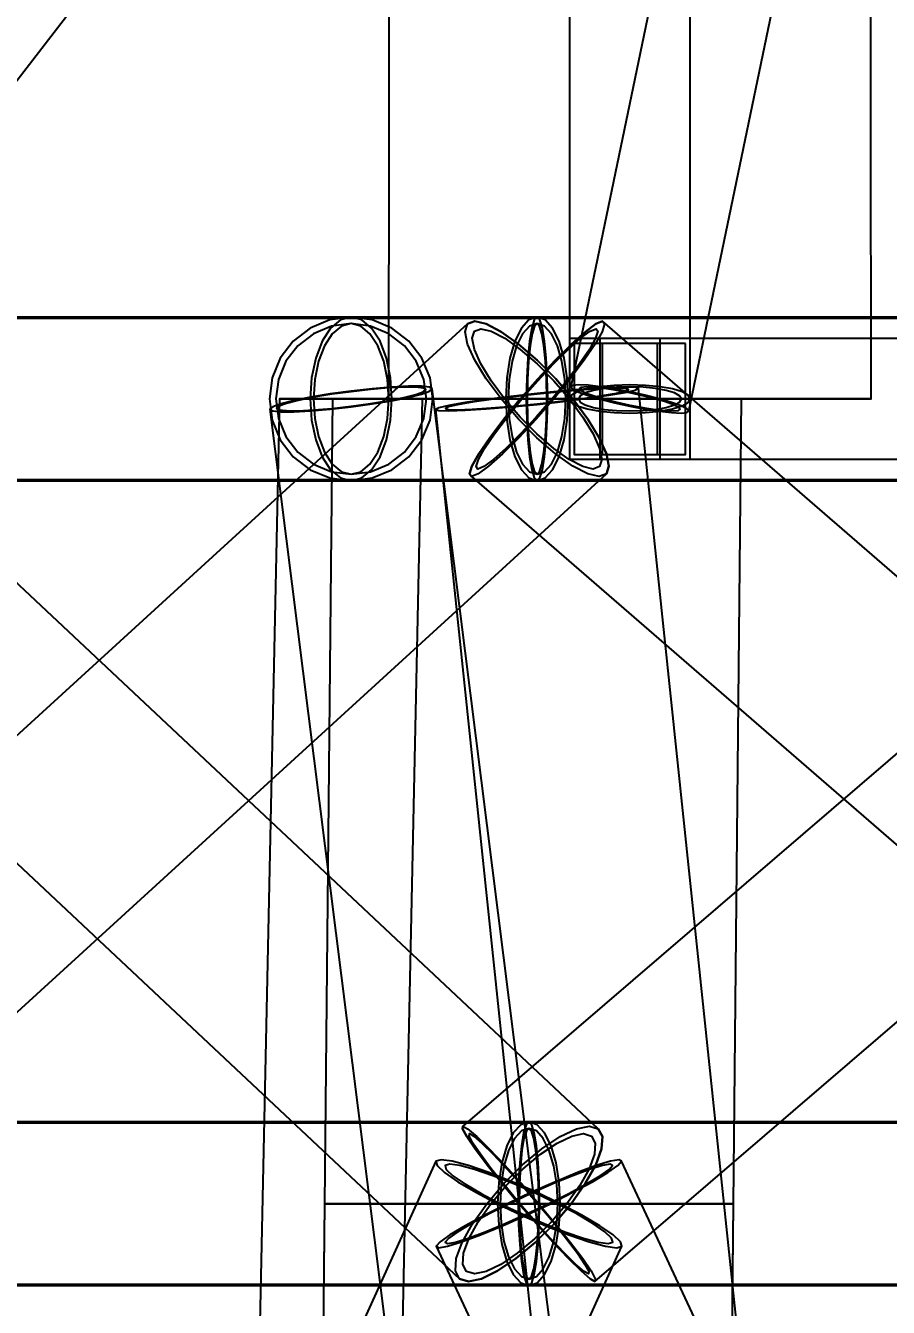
# Model space of a CAD drawing. Header units: millimetres. Extents: x -123812 to 252100, y -3000 to 639000.
# Drawn here: x -3580 to -1436, y 494742 to 497928 of the extents above; entities that cross this region are included whole.
import ezdxf

# ---------------------------------------------------------------- set-up
doc = ezdxf.new("R2010")
doc.units = ezdxf.units.MM
for name, color, linetype, lineweight in [('D-STR-ANTN', 7, 'Continuous', 25), ('D-STR-DIM', 7, 'Continuous', 13), ('D-STR-STRC', 7, 'Continuous', 25)]:
    doc.layers.add(name, color=color, linetype=linetype, lineweight=lineweight)
doc.styles.add('OpenSansCondensed-Light', font='OpenSansCondensed-Light.ttf')
doc.styles.add('TOWER_UNICODE', font='Arial Unicode.ttf')
doc.dimstyles.new('EZDXF', dxfattribs={"dimtxt": 0.25, "dimasz": 0.175, "dimexe": 0.375, "dimexo": 0.125, "dimgap": 0.1, "dimtad": 1, "dimlfac": 100, "dimzin": 12, "dimdsep": 46, "dimtxsty": 'OpenSansCondensed-Light', "dimblk": 'ARCHTICK', "dimcen": 2.5, "dimazin": 3, "dimtfac": 0.5, "dimtmove": 2, "dimatfit": 3})

# ---------------------------------------------------------------- blocks, each defined once
blk = doc.blocks.new('_ARCHTICK')
at = {"color": 0, "linetype": 'BYBLOCK', "const_width": 0.15}
blk.add_lwpolyline([(-0.5, -0.5), (0.5, 0.5)], dxfattribs=at)

msp = doc.modelspace()

# ---------------------------------------------------------------- linework, layer by layer
at = {"layer": 'D-STR-ANTN'}
for points in [[(-146.9, 507030.1), (-2225.4, 497030.1), (-2220.4, 497024.4), (-2205.7, 497017.1), (-2182.3, 497008.6), (-2151.9, 496999.6), (-2116.5, 496990.5), (-2078.5, 496982.1), (-2040.4, 496974.9), (-2005, 496969.5), (-1974.6, 496966.1), (-1951.2, 496965), (-1936.6, 496966.3), (-1931.6, 496969.9), (146.9, 506969.9)], [(-2228.5, 507000), (-2228.5, 497000), (-2223.3, 496990.9), (-2208.4, 496982.5), (-2184.5, 496975.2), (-2153.5, 496969.7), (-2117.3, 496966.2), (-2078.5, 496965), (-2039.6, 496966.2), (-2003.5, 496969.7), (-1972.4, 496975.2), (-1948.6, 496982.5), (-1933.6, 496990.9), (-1928.5, 497000), (-1928.5, 507000)], [(-7497, 492740.8), (-1713.9, 500240.8), (-1713.6, 500288.4), (-1738.1, 500350.4), (-1785.8, 500422.6), (-1853.5, 500500), (-1936.5, 500577.4), (-2029.1, 500649.6), (-2125.2, 500711.6), (-2218, 500759.2), (-2301.4, 500789), (-2369.5, 500799.2), (-2417.8, 500789), (-2443, 500759.2), (-8226.2, 493259.2)], [(-7497, 492740.8), (-1713.9, 500240.8), (-1713.6, 500288.4), (-1738.1, 500350.4), (-1785.8, 500422.6), (-1853.5, 500500), (-1936.5, 500577.4), (-2029.1, 500649.6), (-2125.2, 500711.6), (-2218, 500759.2), (-2301.4, 500789), (-2369.5, 500799.2), (-2417.8, 500789), (-2443, 500759.2), (-8226.2, 493259.2)]]:
    msp.add_lwpolyline(points, dxfattribs=at)
for points in [[(-2678.5, 497000), (-1478.5, 497000), (-1490.7, 507000), (-2666.3, 507000)], [(-2678.5, 497000), (-1478.5, 497000), (-1490.7, 507000), (-2666.3, 507000)], [(-2228.5, 496850), (-1928.5, 496850), (-1928.5, 497150), (-2228.5, 497150)], [(-2153.5, 496850), (75, 496850), (75, 497150), (-2153.5, 497150)], [(-2003.5, 497150), (-2153.5, 497150), (-2153.5, 496850), (-2003.5, 496850)], [(-2153.5, 496850), (75, 496850), (75, 497150), (-2153.5, 497150)], [(-2003.5, 497150), (-2153.5, 497150), (-2153.5, 496850), (-2003.5, 496850)], [(-1940.5, 497138), (-2216.5, 497138), (-2216.5, 496862), (-1940.5, 496862)], [(-2009.5, 497138), (-2147.5, 497138), (-2147.5, 496862), (-2009.5, 496862)], [(-2009.5, 497138), (-2147.5, 497138), (-2147.5, 496862), (-2009.5, 496862)], [(-2078.5, 497035), (-2117.3, 497033.8), (-2153.5, 497030.3), (-2184.5, 497024.8), (-2208.4, 497017.5), (-2223.3, 497009.1), (-2228.5, 497000), (-2223.3, 496990.9), (-2208.4, 496982.5), (-2184.5, 496975.2), (-2153.5, 496969.7), (-2117.3, 496966.2), (-2078.5, 496965), (-2039.6, 496966.2), (-2003.5, 496969.7), (-1972.4, 496975.2), (-1948.6, 496982.5), (-1933.6, 496990.9), (-1928.5, 497000), (-1933.6, 497009.1), (-1948.6, 497017.5), (-1972.4, 497024.8), (-2003.5, 497030.3), (-2039.6, 497033.8)], [(-2078.5, 497017.9), (-2116.5, 497025.1), (-2151.9, 497030.5), (-2182.3, 497033.9), (-2205.7, 497035), (-2220.4, 497033.7), (-2225.4, 497030.1), (-2220.4, 497024.4), (-2205.7, 497017.1), (-2182.3, 497008.6), (-2151.9, 496999.6), (-2116.5, 496990.5), (-2078.5, 496982.1), (-2040.4, 496974.9), (-2005, 496969.5), (-1974.6, 496966.1), (-1951.2, 496965), (-1936.6, 496966.3), (-1931.6, 496969.9), (-1936.6, 496975.6), (-1951.2, 496982.9), (-1974.6, 496991.4), (-2005, 497000.4), (-2040.4, 497009.5)], [(-2078.5, 497029.9), (-2111.6, 497028.9), (-2142.5, 497025.9), (-2169, 497021.1), (-2189.3, 497014.9), (-2202.1, 497007.7), (-2206.5, 497000), (-2202.1, 496992.3), (-2189.3, 496985.1), (-2169, 496978.9), (-2142.5, 496974.1), (-2111.6, 496971.1), (-2078.5, 496970.1), (-2045.3, 496971.1), (-2014.5, 496974.1), (-1988, 496978.9), (-1967.6, 496985.1), (-1954.8, 496992.3), (-1950.5, 497000), (-1954.8, 497007.7), (-1967.6, 497014.9), (-1988, 497021.1), (-2014.5, 497025.9), (-2045.3, 497028.9)], [(-2078.5, 497015.3), (-2110.9, 497021.4), (-2141.1, 497026.1), (-2167.1, 497028.9), (-2187, 497029.9), (-2199.5, 497028.8), (-2203.8, 497025.7), (-2199.5, 497020.9), (-2187, 497014.6), (-2167.1, 497007.4), (-2141.1, 496999.6), (-2110.9, 496991.9), (-2078.5, 496984.7), (-2046, 496978.6), (-2015.8, 496973.9), (-1989.8, 496971.1), (-1969.9, 496970.1), (-1957.4, 496971.2), (-1953.1, 496974.3), (-1957.4, 496979.1), (-1969.9, 496985.4), (-1989.8, 496992.6), (-2015.8, 497000.4), (-2046, 497008.1)], [(-1478.5, 497000), (-1498.9, 497000), (-1558.8, 497000), (-1654.2, 497000), (-1778.5, 497000), (-1923.2, 497000), (-2078.5, 497000), (-2233.8, 497000), (-2378.5, 497000), (-2502.7, 497000), (-2598.1, 497000), (-2658, 497000), (-2678.5, 497000), (-2658, 497000), (-2598.1, 497000), (-2502.7, 497000), (-2378.5, 497000), (-2233.8, 497000), (-2078.5, 497000), (-1923.2, 497000), (-1778.5, 497000), (-1654.2, 497000), (-1558.8, 497000), (-1498.9, 497000)], [(-1478.5, 497000), (-1498.9, 497000), (-1558.8, 497000), (-1654.2, 497000), (-1778.5, 497000), (-1923.2, 497000), (-2078.5, 497000), (-2233.8, 497000), (-2378.5, 497000), (-2502.7, 497000), (-2598.1, 497000), (-2658, 497000), (-2678.5, 497000), (-2658, 497000), (-2598.1, 497000), (-2502.7, 497000), (-2378.5, 497000), (-2233.8, 497000), (-2078.5, 497000), (-1923.2, 497000), (-1778.5, 497000), (-1654.2, 497000), (-1558.8, 497000), (-1498.9, 497000)], [(-1558.5, 497000), (-1576.2, 497000), (-1628.1, 497000), (-1710.8, 497000), (-1818.5, 497000), (-1943.9, 497000), (-2078.5, 497000), (-2213, 497000), (-2338.5, 497000), (-2446.2, 497000), (-2528.8, 497000), (-2580.7, 497000), (-2598.5, 497000), (-2580.7, 497000), (-2528.8, 497000), (-2446.2, 497000), (-2338.5, 497000), (-2213, 497000), (-2078.5, 497000), (-1943.9, 497000), (-1818.5, 497000), (-1710.8, 497000), (-1628.1, 497000), (-1576.2, 497000)], [(-1558.5, 497000), (-1576.2, 497000), (-1628.1, 497000), (-1710.8, 497000), (-1818.5, 497000), (-1943.9, 497000), (-2078.5, 497000), (-2213, 497000), (-2338.5, 497000), (-2446.2, 497000), (-2528.8, 497000), (-2580.7, 497000), (-2598.5, 497000), (-2580.7, 497000), (-2528.8, 497000), (-2446.2, 497000), (-2338.5, 497000), (-2213, 497000), (-2078.5, 497000), (-1943.9, 497000), (-1818.5, 497000), (-1710.8, 497000), (-1628.1, 497000), (-1576.2, 497000)]]:
    msp.add_lwpolyline(points, close=True, dxfattribs=at)
at = {"layer": 'D-STR-STRC'}
for points in [[(-4327.7, 494813.5), (-2136.9, 496813.5), (-2130.8, 496832.8), (-2136.8, 496863.5), (-2154.6, 496903.4), (-2182.9, 496950), (-2219.8, 497000), (-2262.8, 497050), (-2309, 497096.6), (-2355.2, 497136.5), (-2398.3, 497167.2), (-2435.3, 497186.5), (-2463.7, 497193.1), (-2481.6, 497186.5), (-4672.3, 495186.5)], [(-4633.4, 496813.5), (-2501.7, 494813.5), (-2479.7, 494806.9), (-2447.4, 494813.5), (-2407.1, 494832.8), (-2361.5, 494863.5), (-2313.7, 494903.4), (-2267, 494950), (-2224.5, 495000), (-2189.2, 495050), (-2163.4, 495096.6), (-2148.9, 495136.5), (-2146.8, 495167.2), (-2157.1, 495186.5), (-4288.8, 497186.5)], [(-4461.1, 496796.8), (-2309.2, 496796.8), (-2289.1, 496803.7), (-2270.4, 496824), (-2254.3, 496856.3), (-2241.9, 496898.4), (-2234.1, 496947.4), (-2231.5, 497000), (-2234.1, 497052.6), (-2241.9, 497101.6), (-2254.3, 497143.7), (-2270.4, 497176), (-2289.1, 497196.3), (-2309.2, 497203.2), (-4461.1, 497203.2)], [(-4461.1, 496796.8), (-2309.2, 496796.8), (-2289.1, 496803.7), (-2270.4, 496824), (-2254.3, 496856.3), (-2241.9, 496898.4), (-2234.1, 496947.4), (-2231.5, 497000), (-2234.1, 497052.6), (-2241.9, 497101.6), (-2254.3, 497143.7), (-2270.4, 497176), (-2289.1, 497196.3), (-2309.2, 497203.2), (-4461.1, 497203.2)], [(0, 497203.2), (-2771.3, 497203.2), (-2797.6, 497196.3), (-2822.1, 497176), (-2843.1, 497143.7), (-2859.3, 497101.6), (-2869.4, 497052.6), (-2872.9, 497000), (-2869.4, 496947.4), (-2859.3, 496898.4), (-2843.1, 496856.3), (-2822.1, 496824), (-2797.6, 496803.7), (-2771.3, 496796.8), (0, 496796.8)], [(0, 497203.2), (-2771.3, 497203.2), (-2797.6, 497196.3), (-2822.1, 497176), (-2843.1, 497143.7), (-2859.3, 497101.6), (-2869.4, 497052.6), (-2872.9, 497000), (-2869.4, 496947.4), (-2859.3, 496898.4), (-2843.1, 496856.3), (-2822.1, 496824), (-2797.6, 496803.7), (-2771.3, 496796.8), (0, 496796.8)], [(-164.2, 497193.1), (-2493.6, 495193.1), (-2494.4, 495186.5), (-2484, 495167.2), (-2463.1, 495136.5), (-2433, 495096.6), (-2395.9, 495050), (-2354.2, 495000), (-2310.9, 494950), (-2268.8, 494903.4), (-2230.8, 494863.5), (-2199.6, 494832.8), (-2177.2, 494813.5), (-2165.2, 494806.9), (164.2, 496806.9)], [(162.8, 495193.1), (-2146.4, 497193.1), (-2162.7, 497186.5), (-2189, 497167.2), (-2223.4, 497136.5), (-2263.7, 497096.6), (-2307.1, 497050), (-2350.7, 497000), (-2391.4, 496950), (-2426.5, 496903.4), (-2453.7, 496863.5), (-2470.9, 496832.8), (-2477.2, 496813.5), (-2472, 496806.9), (-162.8, 494806.9)], [(0, 497203.2), (-2309.2, 497203.2), (-2316.1, 497196.3), (-2322.5, 497176), (-2328, 497143.7), (-2332.2, 497101.6), (-2334.9, 497052.6), (-2335.8, 497000), (-2334.9, 496947.4), (-2332.2, 496898.4), (-2328, 496856.3), (-2322.5, 496824), (-2316.1, 496803.7), (-2309.2, 496796.8), (0, 496796.8)], [(0, 497203.2), (-2309.2, 497203.2), (-2316.1, 497196.3), (-2322.5, 497176), (-2328, 497143.7), (-2332.2, 497101.6), (-2334.9, 497052.6), (-2335.8, 497000), (-2334.9, 496947.4), (-2332.2, 496898.4), (-2328, 496856.3), (-2322.5, 496824), (-2316.1, 496803.7), (-2309.2, 496796.8), (0, 496796.8)], [(201.6, 475025.2), (-2569.7, 497025.2), (-2576.5, 497029.4), (-2596.7, 497031.6), (-2628.7, 497031.7), (-2670.5, 497029.6), (-2719.1, 497025.5), (-2771.3, 497019.7), (-2823.5, 497012.5), (-2872.1, 497004.5), (-2913.8, 496996.1), (-2945.9, 496988.1), (-2966, 496980.8), (-2972.9, 496974.8), (-201.6, 474974.8)], [(252.6, 475026.4), (-2056.6, 497026.4), (-2065.2, 497029), (-2090.5, 497029.6), (-2130.6, 497028.2), (-2182.9, 497024.8), (-2243.9, 497019.8), (-2309.2, 497013.4), (-2374.6, 497006.1), (-2435.5, 496998.4), (-2487.9, 496990.8), (-2528, 496983.8), (-2553.2, 496977.9), (-2561.9, 496973.6), (-252.6, 474973.6)], [(-4500, 494796.8), (-2329.4, 494796.8), (-2309.2, 494803.7), (-2290.5, 494824), (-2274.4, 494856.3), (-2262, 494898.4), (-2254.3, 494947.4), (-2251.6, 495000), (-2254.3, 495052.6), (-2262, 495101.6), (-2274.4, 495143.7), (-2290.5, 495176), (-2309.2, 495196.3), (-2329.4, 495203.2), (-4500, 495203.2)], [(-4500, 494796.8), (-2329.4, 494796.8), (-2309.2, 494803.7), (-2290.5, 494824), (-2274.4, 494856.3), (-2262, 494898.4), (-2254.3, 494947.4), (-2251.6, 495000), (-2254.3, 495052.6), (-2262, 495101.6), (-2274.4, 495143.7), (-2290.5, 495176), (-2309.2, 495196.3), (-2329.4, 495203.2), (-4500, 495203.2)], [(0, 495203.2), (-2329.4, 495203.2), (-2336.2, 495196.3), (-2342.6, 495176), (-2348.1, 495143.7), (-2352.3, 495101.6), (-2355, 495052.6), (-2355.9, 495000), (-2355, 494947.4), (-2352.3, 494898.4), (-2348.1, 494856.3), (-2342.6, 494824), (-2336.2, 494803.7), (-2329.4, 494796.8), (0, 494796.8)], [(0, 495203.2), (-2329.4, 495203.2), (-2336.2, 495196.3), (-2342.6, 495176), (-2348.1, 495143.7), (-2352.3, 495101.6), (-2355, 495052.6), (-2355.9, 495000), (-2355, 494947.4), (-2352.3, 494898.4), (-2348.1, 494856.3), (-2342.6, 494824), (-2336.2, 494803.7), (-2329.4, 494796.8), (0, 494796.8)], [(-4366.3, 489894.5), (-2098.4, 494894.5), (-2101.4, 494905.4), (-2120, 494922.7), (-2152.8, 494945.4), (-2197.6, 494971.7), (-2251.5, 495000), (-2310.6, 495028.3), (-2371, 495054.6), (-2428.6, 495077.3), (-2479.4, 495094.6), (-2520, 495105.5), (-2547.6, 495109.3), (-2560.3, 495105.5), (-4828.2, 490105.5)], [(230.4, 490105.5), (-2099, 495105.5), (-2105.2, 495109.3), (-2126.7, 495105.5), (-2161.9, 495094.6), (-2208.6, 495077.3), (-2263.6, 495054.6), (-2323, 495028.3), (-2382.8, 495000), (-2439, 494971.7), (-2487.7, 494945.4), (-2525.7, 494922.7), (-2550.2, 494905.4), (-2559.7, 494894.5), (-230.4, 489894.5)]]:
    msp.add_lwpolyline(points, dxfattribs=at)
for points in [[(-3961.3, 496800), (100.2, 496800), (100.2, 497200), (-3961.3, 497200)], [(-3912.9, 496800), (51.8, 496800), (51.8, 497200), (-3912.9, 497200)], [(-3912.9, 496800), (51.8, 496800), (51.8, 497200), (-3912.9, 497200)], [(-2974.5, 497000), (-2967.6, 496947.4), (-2947.3, 496898.4), (-2915, 496856.3), (-2872.9, 496824), (-2823.9, 496803.7), (-2771.3, 496796.8), (-2718.7, 496803.7), (-2669.7, 496824), (-2627.6, 496856.3), (-2595.3, 496898.4), (-2575, 496947.4), (-2568.1, 497000), (-2575, 497052.6), (-2595.3, 497101.6), (-2627.6, 497143.7), (-2669.7, 497176), (-2718.7, 497196.3), (-2771.3, 497203.2), (-2823.9, 497196.3), (-2872.9, 497176), (-2915, 497143.7), (-2947.3, 497101.6), (-2967.6, 497052.6)], [(-2958.5, 497000), (-2952.1, 496951.5), (-2933.4, 496906.4), (-2903.7, 496867.6), (-2864.9, 496837.9), (-2819.7, 496819.2), (-2771.3, 496812.8), (-2722.8, 496819.2), (-2677.7, 496837.9), (-2638.9, 496867.6), (-2609.2, 496906.4), (-2590.5, 496951.5), (-2584.1, 497000), (-2590.5, 497048.5), (-2609.2, 497093.6), (-2638.9, 497132.4), (-2677.7, 497162.1), (-2722.8, 497180.8), (-2771.3, 497187.2), (-2819.7, 497180.8), (-2864.9, 497162.1), (-2903.7, 497132.4), (-2933.4, 497093.6), (-2952.1, 497048.5)], [(-2872.9, 497000), (-2869.4, 496947.4), (-2859.3, 496898.4), (-2843.1, 496856.3), (-2822.1, 496824), (-2797.6, 496803.7), (-2771.3, 496796.8), (-2745, 496803.7), (-2720.5, 496824), (-2699.4, 496856.3), (-2683.3, 496898.4), (-2673.1, 496947.4), (-2669.7, 497000), (-2673.1, 497052.6), (-2683.3, 497101.6), (-2699.4, 497143.7), (-2720.5, 497176), (-2745, 497196.3), (-2771.3, 497203.2), (-2797.6, 497196.3), (-2822.1, 497176), (-2843.1, 497143.7), (-2859.3, 497101.6), (-2869.4, 497052.6)], [(-2872.9, 497000), (-2869.4, 496947.4), (-2859.3, 496898.4), (-2843.1, 496856.3), (-2822.1, 496824), (-2797.6, 496803.7), (-2771.3, 496796.8), (-2745, 496803.7), (-2720.5, 496824), (-2699.4, 496856.3), (-2683.3, 496898.4), (-2673.1, 496947.4), (-2669.7, 497000), (-2673.1, 497052.6), (-2683.3, 497101.6), (-2699.4, 497143.7), (-2720.5, 497176), (-2745, 497196.3), (-2771.3, 497203.2), (-2797.6, 497196.3), (-2822.1, 497176), (-2843.1, 497143.7), (-2859.3, 497101.6), (-2869.4, 497052.6)], [(-2864.9, 497000), (-2861.7, 496951.5), (-2852.3, 496906.4), (-2837.5, 496867.6), (-2818.1, 496837.9), (-2795.5, 496819.2), (-2771.3, 496812.8), (-2747.1, 496819.2), (-2724.5, 496837.9), (-2705.1, 496867.6), (-2690.2, 496906.4), (-2680.9, 496951.5), (-2677.7, 497000), (-2680.9, 497048.5), (-2690.2, 497093.6), (-2705.1, 497132.4), (-2724.5, 497162.1), (-2747.1, 497180.8), (-2771.3, 497187.2), (-2795.5, 497180.8), (-2818.1, 497162.1), (-2837.5, 497132.4), (-2852.3, 497093.6), (-2861.7, 497048.5)], [(-2864.9, 497000), (-2861.7, 496951.5), (-2852.3, 496906.4), (-2837.5, 496867.6), (-2818.1, 496837.9), (-2795.5, 496819.2), (-2771.3, 496812.8), (-2747.1, 496819.2), (-2724.5, 496837.9), (-2705.1, 496867.6), (-2690.2, 496906.4), (-2680.9, 496951.5), (-2677.7, 497000), (-2680.9, 497048.5), (-2690.2, 497093.6), (-2705.1, 497132.4), (-2724.5, 497162.1), (-2747.1, 497180.8), (-2771.3, 497187.2), (-2795.5, 497180.8), (-2818.1, 497162.1), (-2837.5, 497132.4), (-2852.3, 497093.6), (-2861.7, 497048.5)], [(-2219.8, 497000), (-2182.9, 496950), (-2154.6, 496903.4), (-2136.8, 496863.5), (-2130.8, 496832.8), (-2136.9, 496813.5), (-2154.8, 496806.9), (-2183.2, 496813.5), (-2220.2, 496832.8), (-2263.3, 496863.5), (-2309.5, 496903.4), (-2355.6, 496950), (-2398.7, 497000), (-2435.6, 497050), (-2463.9, 497096.6), (-2481.7, 497136.5), (-2487.7, 497167.2), (-2481.6, 497186.5), (-2463.7, 497193.1), (-2435.3, 497186.5), (-2398.3, 497167.2), (-2355.2, 497136.5), (-2309, 497096.6), (-2262.8, 497050)], [(-2267.8, 497000), (-2311.4, 496950), (-2354.8, 496903.4), (-2395.1, 496863.5), (-2429.5, 496832.8), (-2455.8, 496813.5), (-2472, 496806.9), (-2477.2, 496813.5), (-2470.9, 496832.8), (-2453.7, 496863.5), (-2426.5, 496903.4), (-2391.4, 496950), (-2350.7, 497000), (-2307.1, 497050), (-2263.7, 497096.6), (-2223.4, 497136.5), (-2189, 497167.2), (-2162.7, 497186.5), (-2146.4, 497193.1), (-2141.3, 497186.5), (-2147.5, 497167.2), (-2164.8, 497136.5), (-2192, 497096.6), (-2227.1, 497050)], [(-2228.6, 497000), (-2195.3, 496954.9), (-2169.8, 496913), (-2153.8, 496876.9), (-2148.3, 496849.2), (-2153.9, 496831.8), (-2170, 496825.9), (-2195.6, 496831.8), (-2229, 496849.2), (-2267.8, 496876.9), (-2309.4, 496913), (-2351.1, 496954.9), (-2389.9, 497000), (-2423.1, 497045.1), (-2448.7, 497087), (-2464.7, 497123.1), (-2470.1, 497150.8), (-2464.6, 497168.2), (-2448.5, 497174.1), (-2422.9, 497168.2), (-2389.5, 497150.8), (-2350.7, 497123.1), (-2309, 497087), (-2267.4, 497045.1)], [(-2271.9, 497000), (-2311.1, 496954.9), (-2350.3, 496913), (-2386.6, 496876.9), (-2417.7, 496849.2), (-2441.3, 496831.8), (-2456, 496825.9), (-2460.7, 496831.8), (-2455, 496849.2), (-2439.4, 496876.9), (-2415, 496913), (-2383.3, 496954.9), (-2346.6, 497000), (-2307.3, 497045.1), (-2268.2, 497087), (-2231.9, 497123.1), (-2200.8, 497150.8), (-2177.1, 497168.2), (-2162.5, 497174.1), (-2157.8, 497168.2), (-2163.5, 497150.8), (-2179, 497123.1), (-2203.5, 497087), (-2235.2, 497045.1)], [(-2387, 497000), (-2384.4, 496947.4), (-2376.6, 496898.4), (-2364.2, 496856.3), (-2348.1, 496824), (-2329.4, 496803.7), (-2309.2, 496796.8), (-2289.1, 496803.7), (-2270.4, 496824), (-2254.3, 496856.3), (-2241.9, 496898.4), (-2234.1, 496947.4), (-2231.5, 497000), (-2234.1, 497052.6), (-2241.9, 497101.6), (-2254.3, 497143.7), (-2270.4, 497176), (-2289.1, 497196.3), (-2309.2, 497203.2), (-2329.4, 497196.3), (-2348.1, 497176), (-2364.2, 497143.7), (-2376.6, 497101.6), (-2384.4, 497052.6)], [(-2387, 497000), (-2384.4, 496947.4), (-2376.6, 496898.4), (-2364.2, 496856.3), (-2348.1, 496824), (-2329.4, 496803.7), (-2309.2, 496796.8), (-2289.1, 496803.7), (-2270.4, 496824), (-2254.3, 496856.3), (-2241.9, 496898.4), (-2234.1, 496947.4), (-2231.5, 497000), (-2234.1, 497052.6), (-2241.9, 497101.6), (-2254.3, 497143.7), (-2270.4, 497176), (-2289.1, 497196.3), (-2309.2, 497203.2), (-2329.4, 497196.3), (-2348.1, 497176), (-2364.2, 497143.7), (-2376.6, 497101.6), (-2384.4, 497052.6)], [(-2380.9, 497000), (-2378.4, 496951.5), (-2371.3, 496906.4), (-2359.9, 496867.6), (-2345.1, 496837.9), (-2327.8, 496819.2), (-2309.2, 496812.8), (-2290.7, 496819.2), (-2273.4, 496837.9), (-2258.6, 496867.6), (-2247.2, 496906.4), (-2240, 496951.5), (-2237.6, 497000), (-2240, 497048.5), (-2247.2, 497093.6), (-2258.6, 497132.4), (-2273.4, 497162.1), (-2290.7, 497180.8), (-2309.2, 497187.2), (-2327.8, 497180.8), (-2345.1, 497162.1), (-2359.9, 497132.4), (-2371.3, 497093.6), (-2378.4, 497048.5)], [(-2380.9, 497000), (-2378.4, 496951.5), (-2371.3, 496906.4), (-2359.9, 496867.6), (-2345.1, 496837.9), (-2327.8, 496819.2), (-2309.2, 496812.8), (-2290.7, 496819.2), (-2273.4, 496837.9), (-2258.6, 496867.6), (-2247.2, 496906.4), (-2240, 496951.5), (-2237.6, 497000), (-2240, 497048.5), (-2247.2, 497093.6), (-2258.6, 497132.4), (-2273.4, 497162.1), (-2290.7, 497180.8), (-2309.2, 497187.2), (-2327.8, 497180.8), (-2345.1, 497162.1), (-2359.9, 497132.4), (-2371.3, 497093.6), (-2378.4, 497048.5)], [(-2335.8, 497000), (-2334.9, 496947.4), (-2332.2, 496898.4), (-2328, 496856.3), (-2322.5, 496824), (-2316.1, 496803.7), (-2309.2, 496796.8), (-2302.4, 496803.7), (-2296, 496824), (-2290.5, 496856.3), (-2286.3, 496898.4), (-2283.6, 496947.4), (-2282.7, 497000), (-2283.6, 497052.6), (-2286.3, 497101.6), (-2290.5, 497143.7), (-2296, 497176), (-2302.4, 497196.3), (-2309.2, 497203.2), (-2316.1, 497196.3), (-2322.5, 497176), (-2328, 497143.7), (-2332.2, 497101.6), (-2334.9, 497052.6)], [(-2335.8, 497000), (-2334.9, 496947.4), (-2332.2, 496898.4), (-2328, 496856.3), (-2322.5, 496824), (-2316.1, 496803.7), (-2309.2, 496796.8), (-2302.4, 496803.7), (-2296, 496824), (-2290.5, 496856.3), (-2286.3, 496898.4), (-2283.6, 496947.4), (-2282.7, 497000), (-2283.6, 497052.6), (-2286.3, 497101.6), (-2290.5, 497143.7), (-2296, 497176), (-2302.4, 497196.3), (-2309.2, 497203.2), (-2316.1, 497196.3), (-2322.5, 497176), (-2328, 497143.7), (-2332.2, 497101.6), (-2334.9, 497052.6)], [(-2333.7, 497000), (-2332.8, 496951.5), (-2330.4, 496906.4), (-2326.5, 496867.6), (-2321.5, 496837.9), (-2315.6, 496819.2), (-2309.2, 496812.8), (-2302.9, 496819.2), (-2297, 496837.9), (-2292, 496867.6), (-2288.1, 496906.4), (-2285.6, 496951.5), (-2284.8, 497000), (-2285.6, 497048.5), (-2288.1, 497093.6), (-2292, 497132.4), (-2297, 497162.1), (-2302.9, 497180.8), (-2309.2, 497187.2), (-2315.6, 497180.8), (-2321.5, 497162.1), (-2326.5, 497132.4), (-2330.4, 497093.6), (-2332.8, 497048.5)], [(-2333.7, 497000), (-2332.8, 496951.5), (-2330.4, 496906.4), (-2326.5, 496867.6), (-2321.5, 496837.9), (-2315.6, 496819.2), (-2309.2, 496812.8), (-2302.9, 496819.2), (-2297, 496837.9), (-2292, 496867.6), (-2288.1, 496906.4), (-2285.6, 496951.5), (-2284.8, 497000), (-2285.6, 497048.5), (-2288.1, 497093.6), (-2292, 497132.4), (-2297, 497162.1), (-2302.9, 497180.8), (-2309.2, 497187.2), (-2315.6, 497180.8), (-2321.5, 497162.1), (-2326.5, 497132.4), (-2330.4, 497093.6), (-2332.8, 497048.5)], [(-2771.3, 497019.7), (-2823.5, 497012.5), (-2872.1, 497004.5), (-2913.8, 496996.1), (-2945.9, 496988.1), (-2966, 496980.8), (-2972.9, 496974.8), (-2966, 496970.6), (-2945.9, 496968.4), (-2913.8, 496968.3), (-2872.1, 496970.4), (-2823.5, 496974.5), (-2771.3, 496980.3), (-2719.1, 496987.5), (-2670.5, 496995.5), (-2628.7, 497003.9), (-2596.7, 497011.9), (-2576.5, 497019.2), (-2569.7, 497025.2), (-2576.5, 497029.4), (-2596.7, 497031.6), (-2628.7, 497031.7), (-2670.5, 497029.6), (-2719.1, 497025.5)], [(-2771.3, 497018.1), (-2819.4, 497011.5), (-2864.2, 497004.1), (-2902.6, 496996.4), (-2932.1, 496989), (-2950.7, 496982.3), (-2957, 496976.8), (-2950.7, 496972.9), (-2932.1, 496970.9), (-2902.6, 496970.8), (-2864.2, 496972.7), (-2819.4, 496976.5), (-2771.3, 496981.9), (-2723.2, 496988.5), (-2678.4, 496995.9), (-2639.9, 497003.6), (-2610.4, 497011), (-2591.9, 497017.7), (-2585.5, 497023.2), (-2591.9, 497027.1), (-2610.4, 497029.1), (-2639.9, 497029.2), (-2678.4, 497027.3), (-2723.2, 497023.5)], [(-2309.2, 497013.4), (-2374.6, 497006.1), (-2435.5, 496998.4), (-2487.9, 496990.8), (-2528, 496983.8), (-2553.2, 496977.9), (-2561.9, 496973.6), (-2553.2, 496971), (-2528, 496970.4), (-2487.9, 496971.8), (-2435.5, 496975.2), (-2374.6, 496980.2), (-2309.2, 496986.6), (-2243.9, 496993.9), (-2182.9, 497001.6), (-2130.6, 497009.2), (-2090.5, 497016.2), (-2065.2, 497022.1), (-2056.6, 497026.4), (-2065.2, 497029), (-2090.5, 497029.6), (-2130.6, 497028.2), (-2182.9, 497024.8), (-2243.9, 497019.8)], [(-2309.2, 497012.1), (-2368.2, 497005.5), (-2423.1, 496998.5), (-2470.3, 496991.7), (-2506.5, 496985.4), (-2529.2, 496980.1), (-2537, 496976.2), (-2529.2, 496973.9), (-2506.5, 496973.3), (-2470.3, 496974.6), (-2423.1, 496977.6), (-2368.2, 496982.2), (-2309.2, 496987.9), (-2250.3, 496994.5), (-2195.4, 497001.5), (-2148.2, 497008.3), (-2112, 497014.6), (-2089.2, 497019.9), (-2081.5, 497023.8), (-2089.2, 497026.1), (-2112, 497026.7), (-2148.2, 497025.4), (-2195.4, 497022.4), (-2250.3, 497017.8)], [(-3417.6, 475000), (-3062, 475000), (-2593.5, 497000), (-2949.1, 497000)], [(-3417.6, 475000), (-3062, 475000), (-2593.5, 497000), (-2949.1, 497000)], [(-2593.5, 497000), (-2599.5, 497000), (-2617.3, 497000), (-2645.6, 497000), (-2682.4, 497000), (-2725.3, 497000), (-2771.3, 497000), (-2817.3, 497000), (-2860.2, 497000), (-2897, 497000), (-2925.3, 497000), (-2943, 497000), (-2949.1, 497000), (-2943, 497000), (-2925.3, 497000), (-2897, 497000), (-2860.2, 497000), (-2817.3, 497000), (-2771.3, 497000), (-2725.3, 497000), (-2682.4, 497000), (-2645.6, 497000), (-2617.3, 497000), (-2599.5, 497000)], [(-2593.5, 497000), (-2599.5, 497000), (-2617.3, 497000), (-2645.6, 497000), (-2682.4, 497000), (-2725.3, 497000), (-2771.3, 497000), (-2817.3, 497000), (-2860.2, 497000), (-2897, 497000), (-2925.3, 497000), (-2943, 497000), (-2949.1, 497000), (-2943, 497000), (-2925.3, 497000), (-2897, 497000), (-2860.2, 497000), (-2817.3, 497000), (-2771.3, 497000), (-2725.3, 497000), (-2682.4, 497000), (-2645.6, 497000), (-2617.3, 497000), (-2599.5, 497000)], [(-2609.5, 497000), (-2615, 497000), (-2631.2, 497000), (-2656.9, 497000), (-2690.4, 497000), (-2729.4, 497000), (-2771.3, 497000), (-2813.2, 497000), (-2852.2, 497000), (-2885.7, 497000), (-2911.4, 497000), (-2927.6, 497000), (-2933.1, 497000), (-2927.6, 497000), (-2911.4, 497000), (-2885.7, 497000), (-2852.2, 497000), (-2813.2, 497000), (-2771.3, 497000), (-2729.4, 497000), (-2690.4, 497000), (-2656.9, 497000), (-2631.2, 497000), (-2615, 497000)], [(-2609.5, 497000), (-2615, 497000), (-2631.2, 497000), (-2656.9, 497000), (-2690.4, 497000), (-2729.4, 497000), (-2771.3, 497000), (-2813.2, 497000), (-2852.2, 497000), (-2885.7, 497000), (-2911.4, 497000), (-2927.6, 497000), (-2933.1, 497000), (-2927.6, 497000), (-2911.4, 497000), (-2885.7, 497000), (-2852.2, 497000), (-2813.2, 497000), (-2771.3, 497000), (-2729.4, 497000), (-2690.4, 497000), (-2656.9, 497000), (-2631.2, 497000), (-2615, 497000)], [(-2837.8, 495000), (-1820.9, 495000), (-1801.2, 497000), (-2817.2, 497000)], [(-2837.6, 495000), (-1821.2, 495000), (-1801.2, 497000), (-2817.2, 497000)], [(-1801.2, 497000), (-1818.6, 497000), (-1869.3, 497000), (-1950, 497000), (-2055.2, 497000), (-2177.8, 497000), (-2309.2, 497000), (-2440.7, 497000), (-2563.2, 497000), (-2668.5, 497000), (-2749.2, 497000), (-2799.9, 497000), (-2817.2, 497000), (-2799.9, 497000), (-2749.2, 497000), (-2668.5, 497000), (-2563.2, 497000), (-2440.7, 497000), (-2309.2, 497000), (-2177.8, 497000), (-2055.2, 497000), (-1950, 497000), (-1869.3, 497000), (-1818.6, 497000)], [(-1801.2, 497000), (-1818.6, 497000), (-1869.3, 497000), (-1950, 497000), (-2055.2, 497000), (-2177.8, 497000), (-2309.2, 497000), (-2440.7, 497000), (-2563.2, 497000), (-2668.5, 497000), (-2749.2, 497000), (-2799.9, 497000), (-2817.2, 497000), (-2799.9, 497000), (-2749.2, 497000), (-2668.5, 497000), (-2563.2, 497000), (-2440.7, 497000), (-2309.2, 497000), (-2177.8, 497000), (-2055.2, 497000), (-1950, 497000), (-1869.3, 497000), (-1818.6, 497000)], [(-1861.2, 497000), (-1876.5, 497000), (-1921.3, 497000), (-1992.5, 497000), (-2085.2, 497000), (-2193.3, 497000), (-2309.2, 497000), (-2425.2, 497000), (-2533.2, 497000), (-2626, 497000), (-2697.2, 497000), (-2742, 497000), (-2757.2, 497000), (-2742, 497000), (-2697.2, 497000), (-2626, 497000), (-2533.2, 497000), (-2425.2, 497000), (-2309.2, 497000), (-2193.3, 497000), (-2085.2, 497000), (-1992.5, 497000), (-1921.3, 497000), (-1876.5, 497000)], [(-1861.2, 497000), (-1876.5, 497000), (-1921.3, 497000), (-1992.5, 497000), (-2085.2, 497000), (-2193.3, 497000), (-2309.2, 497000), (-2425.2, 497000), (-2533.2, 497000), (-2626, 497000), (-2697.2, 497000), (-2742, 497000), (-2757.2, 497000), (-2742, 497000), (-2697.2, 497000), (-2626, 497000), (-2533.2, 497000), (-2425.2, 497000), (-2309.2, 497000), (-2193.3, 497000), (-2085.2, 497000), (-1992.5, 497000), (-1921.3, 497000), (-1876.5, 497000)], [(-3997.7, 494800), (100, 494800), (100, 495200), (-3997.7, 495200)], [(-3949.5, 494800), (51.8, 494800), (51.8, 495200), (-3949.5, 495200)], [(-3949.5, 494800), (51.8, 494800), (51.8, 495200), (-3949.5, 495200)], [(-2407.1, 495000), (-2404.5, 494947.4), (-2396.7, 494898.4), (-2384.4, 494856.3), (-2368.3, 494824), (-2349.5, 494803.7), (-2329.4, 494796.8), (-2309.2, 494803.7), (-2290.5, 494824), (-2274.4, 494856.3), (-2262, 494898.4), (-2254.3, 494947.4), (-2251.6, 495000), (-2254.3, 495052.6), (-2262, 495101.6), (-2274.4, 495143.7), (-2290.5, 495176), (-2309.2, 495196.3), (-2329.4, 495203.2), (-2349.5, 495196.3), (-2368.3, 495176), (-2384.4, 495143.7), (-2396.7, 495101.6), (-2404.5, 495052.6)], [(-2407.1, 495000), (-2404.5, 494947.4), (-2396.7, 494898.4), (-2384.4, 494856.3), (-2368.3, 494824), (-2349.5, 494803.7), (-2329.4, 494796.8), (-2309.2, 494803.7), (-2290.5, 494824), (-2274.4, 494856.3), (-2262, 494898.4), (-2254.3, 494947.4), (-2251.6, 495000), (-2254.3, 495052.6), (-2262, 495101.6), (-2274.4, 495143.7), (-2290.5, 495176), (-2309.2, 495196.3), (-2329.4, 495203.2), (-2349.5, 495196.3), (-2368.3, 495176), (-2384.4, 495143.7), (-2396.7, 495101.6), (-2404.5, 495052.6)], [(-2355.9, 495000), (-2355, 494947.4), (-2352.3, 494898.4), (-2348.1, 494856.3), (-2342.6, 494824), (-2336.2, 494803.7), (-2329.4, 494796.8), (-2322.5, 494803.7), (-2316.1, 494824), (-2310.6, 494856.3), (-2306.4, 494898.4), (-2303.8, 494947.4), (-2302.8, 495000), (-2303.8, 495052.6), (-2306.4, 495101.6), (-2310.6, 495143.7), (-2316.1, 495176), (-2322.5, 495196.3), (-2329.4, 495203.2), (-2336.2, 495196.3), (-2342.6, 495176), (-2348.1, 495143.7), (-2352.3, 495101.6), (-2355, 495052.6)], [(-2355.9, 495000), (-2355, 494947.4), (-2352.3, 494898.4), (-2348.1, 494856.3), (-2342.6, 494824), (-2336.2, 494803.7), (-2329.4, 494796.8), (-2322.5, 494803.7), (-2316.1, 494824), (-2310.6, 494856.3), (-2306.4, 494898.4), (-2303.8, 494947.4), (-2302.8, 495000), (-2303.8, 495052.6), (-2306.4, 495101.6), (-2310.6, 495143.7), (-2316.1, 495176), (-2322.5, 495196.3), (-2329.4, 495203.2), (-2336.2, 495196.3), (-2342.6, 495176), (-2348.1, 495143.7), (-2352.3, 495101.6), (-2355, 495052.6)], [(-2224.5, 495000), (-2267, 494950), (-2313.7, 494903.4), (-2361.5, 494863.5), (-2407.1, 494832.8), (-2447.4, 494813.5), (-2479.7, 494806.9), (-2501.7, 494813.5), (-2512, 494832.8), (-2509.8, 494863.5), (-2495.3, 494903.4), (-2469.6, 494950), (-2434.3, 495000), (-2391.8, 495050), (-2345.1, 495096.6), (-2297.3, 495136.5), (-2251.7, 495167.2), (-2211.4, 495186.5), (-2179.1, 495193.1), (-2157.1, 495186.5), (-2146.8, 495167.2), (-2148.9, 495136.5), (-2163.4, 495096.6), (-2189.2, 495050)], [(-2304.5, 495000), (-2262.9, 494950), (-2225.8, 494903.4), (-2195.7, 494863.5), (-2174.7, 494832.8), (-2164.3, 494813.5), (-2165.2, 494806.9), (-2177.2, 494813.5), (-2199.6, 494832.8), (-2230.8, 494863.5), (-2268.8, 494903.4), (-2310.9, 494950), (-2354.2, 495000), (-2395.9, 495050), (-2433, 495096.6), (-2463.1, 495136.5), (-2484, 495167.2), (-2494.4, 495186.5), (-2493.6, 495193.1), (-2481.6, 495186.5), (-2459.2, 495167.2), (-2427.9, 495136.5), (-2390, 495096.6), (-2347.9, 495050)], [(-2234.8, 495000), (-2273.1, 494954.9), (-2315.2, 494913), (-2358.3, 494876.9), (-2399.4, 494849.2), (-2435.8, 494831.8), (-2464.9, 494825.9), (-2484.7, 494831.8), (-2494, 494849.2), (-2492, 494876.9), (-2479, 494913), (-2455.8, 494954.9), (-2423.9, 495000), (-2385.6, 495045.1), (-2343.5, 495087), (-2300.4, 495123.1), (-2259.3, 495150.8), (-2223, 495168.2), (-2193.9, 495174.1), (-2174, 495168.2), (-2164.8, 495150.8), (-2166.7, 495123.1), (-2179.7, 495087), (-2203, 495045.1)], [(-2307, 495000), (-2269.4, 494954.9), (-2236, 494913), (-2208.8, 494876.9), (-2190, 494849.2), (-2180.6, 494831.8), (-2181.3, 494825.9), (-2192.2, 494831.8), (-2212.4, 494849.2), (-2240.5, 494876.9), (-2274.7, 494913), (-2312.7, 494954.9), (-2351.8, 495000), (-2389.3, 495045.1), (-2422.8, 495087), (-2449.9, 495123.1), (-2468.8, 495150.8), (-2478.2, 495168.2), (-2477.4, 495174.1), (-2466.6, 495168.2), (-2446.4, 495150.8), (-2418.2, 495123.1), (-2384, 495087), (-2346.1, 495045.1)], [(-2401, 495000), (-2398.6, 494951.5), (-2391.4, 494906.4), (-2380, 494867.6), (-2365.2, 494837.9), (-2347.9, 494819.2), (-2329.4, 494812.8), (-2310.8, 494819.2), (-2293.6, 494837.9), (-2278.7, 494867.6), (-2267.3, 494906.4), (-2260.2, 494951.5), (-2257.7, 495000), (-2260.2, 495048.5), (-2267.3, 495093.6), (-2278.7, 495132.4), (-2293.6, 495162.1), (-2310.8, 495180.8), (-2329.4, 495187.2), (-2347.9, 495180.8), (-2365.2, 495162.1), (-2380, 495132.4), (-2391.4, 495093.6), (-2398.6, 495048.5)], [(-2401, 495000), (-2398.6, 494951.5), (-2391.4, 494906.4), (-2380, 494867.6), (-2365.2, 494837.9), (-2347.9, 494819.2), (-2329.4, 494812.8), (-2310.8, 494819.2), (-2293.6, 494837.9), (-2278.7, 494867.6), (-2267.3, 494906.4), (-2260.2, 494951.5), (-2257.7, 495000), (-2260.2, 495048.5), (-2267.3, 495093.6), (-2278.7, 495132.4), (-2293.6, 495162.1), (-2310.8, 495180.8), (-2329.4, 495187.2), (-2347.9, 495180.8), (-2365.2, 495162.1), (-2380, 495132.4), (-2391.4, 495093.6), (-2398.6, 495048.5)], [(-2353.8, 495000), (-2353, 494951.5), (-2350.5, 494906.4), (-2346.6, 494867.6), (-2341.6, 494837.9), (-2335.7, 494819.2), (-2329.4, 494812.8), (-2323, 494819.2), (-2317.2, 494837.9), (-2312.1, 494867.6), (-2308.2, 494906.4), (-2305.8, 494951.5), (-2304.9, 495000), (-2305.8, 495048.5), (-2308.2, 495093.6), (-2312.1, 495132.4), (-2317.2, 495162.1), (-2323, 495180.8), (-2329.4, 495187.2), (-2335.7, 495180.8), (-2341.6, 495162.1), (-2346.6, 495132.4), (-2350.5, 495093.6), (-2353, 495048.5)], [(-2353.8, 495000), (-2353, 494951.5), (-2350.5, 494906.4), (-2346.6, 494867.6), (-2341.6, 494837.9), (-2335.7, 494819.2), (-2329.4, 494812.8), (-2323, 494819.2), (-2317.2, 494837.9), (-2312.1, 494867.6), (-2308.2, 494906.4), (-2305.8, 494951.5), (-2304.9, 495000), (-2305.8, 495048.5), (-2308.2, 495093.6), (-2312.1, 495132.4), (-2317.2, 495162.1), (-2323, 495180.8), (-2329.4, 495187.2), (-2335.7, 495180.8), (-2341.6, 495162.1), (-2346.6, 495132.4), (-2350.5, 495093.6), (-2353, 495048.5)], [(-2407.3, 495000), (-2348.1, 494971.7), (-2287.7, 494945.4), (-2230.1, 494922.7), (-2179.3, 494905.4), (-2138.7, 494894.5), (-2111.1, 494890.7), (-2098.4, 494894.5), (-2101.4, 494905.4), (-2120, 494922.7), (-2152.8, 494945.4), (-2197.6, 494971.7), (-2251.5, 495000), (-2310.6, 495028.3), (-2371, 495054.6), (-2428.6, 495077.3), (-2479.4, 495094.6), (-2520, 495105.5), (-2547.6, 495109.3), (-2560.3, 495105.5), (-2557.3, 495094.6), (-2538.8, 495077.3), (-2506, 495054.6), (-2461.1, 495028.3)], [(-2382.8, 495000), (-2439, 494971.7), (-2487.7, 494945.4), (-2525.7, 494922.7), (-2550.2, 494905.4), (-2559.7, 494894.5), (-2553.5, 494890.7), (-2532.1, 494894.5), (-2496.8, 494905.4), (-2450.1, 494922.7), (-2395.2, 494945.4), (-2335.8, 494971.7), (-2276, 495000), (-2219.8, 495028.3), (-2171, 495054.6), (-2133.1, 495077.3), (-2108.5, 495094.6), (-2099, 495105.5), (-2105.2, 495109.3), (-2126.7, 495105.5), (-2161.9, 495094.6), (-2208.6, 495077.3), (-2263.6, 495054.6), (-2323, 495028.3)], [(-2399.6, 495000), (-2346.3, 494974.5), (-2291.8, 494950.7), (-2239.9, 494930.3), (-2194.1, 494914.7), (-2157.5, 494904.8), (-2132.6, 494901.5), (-2121.1, 494904.8), (-2123.9, 494914.7), (-2140.6, 494930.3), (-2170.2, 494950.7), (-2210.6, 494974.5), (-2259.1, 495000), (-2312.5, 495025.5), (-2366.9, 495049.3), (-2418.8, 495069.7), (-2464.7, 495085.3), (-2501.3, 495095.2), (-2526.1, 495098.5), (-2537.6, 495095.2), (-2534.9, 495085.3), (-2518.2, 495069.7), (-2488.6, 495049.3), (-2448.1, 495025.5)], [(-2377.5, 495000), (-2428.2, 494974.5), (-2472.1, 494950.7), (-2506.3, 494930.3), (-2528.5, 494914.7), (-2537.1, 494904.8), (-2531.5, 494901.5), (-2512.1, 494904.8), (-2480.3, 494914.7), (-2438.2, 494930.3), (-2388.7, 494950.7), (-2335.2, 494974.5), (-2281.2, 495000), (-2230.5, 495025.5), (-2186.6, 495049.3), (-2152.4, 495069.7), (-2130.3, 495085.3), (-2121.7, 495095.2), (-2127.3, 495098.5), (-2146.6, 495095.2), (-2178.4, 495085.3), (-2220.5, 495069.7), (-2270, 495049.3), (-2323.6, 495025.5)], [(-2889.3, 490000), (-1870.1, 490000), (-1820.9, 495000), (-2837.8, 495000)], [(-2888.4, 490000), (-1871, 490000), (-1821.2, 495000), (-2837.6, 495000)], [(-1820.9, 495000), (-1838.2, 495000), (-1889, 495000), (-1969.8, 495000), (-2075.1, 495000), (-2197.8, 495000), (-2329.4, 495000), (-2461, 495000), (-2583.6, 495000), (-2688.9, 495000), (-2769.7, 495000), (-2820.5, 495000), (-2837.8, 495000), (-2820.5, 495000), (-2769.7, 495000), (-2688.9, 495000), (-2583.6, 495000), (-2461, 495000), (-2329.4, 495000), (-2197.8, 495000), (-2075.1, 495000), (-1969.8, 495000), (-1889, 495000), (-1838.2, 495000)], [(-1821.2, 495000), (-1838.5, 495000), (-1889.3, 495000), (-1970, 495000), (-2075.3, 495000), (-2197.8, 495000), (-2329.4, 495000), (-2460.9, 495000), (-2583.5, 495000), (-2688.7, 495000), (-2769.5, 495000), (-2820.2, 495000), (-2837.6, 495000), (-2820.2, 495000), (-2769.5, 495000), (-2688.7, 495000), (-2583.5, 495000), (-2460.9, 495000), (-2329.4, 495000), (-2197.8, 495000), (-2075.3, 495000), (-1970, 495000), (-1889.3, 495000), (-1838.5, 495000)], [(-1821.2, 495000), (-1838.5, 495000), (-1889.3, 495000), (-1970, 495000), (-2075.3, 495000), (-2197.8, 495000), (-2329.4, 495000), (-2460.9, 495000), (-2583.5, 495000), (-2688.7, 495000), (-2769.5, 495000), (-2820.2, 495000), (-2837.6, 495000), (-2820.2, 495000), (-2769.5, 495000), (-2688.7, 495000), (-2583.5, 495000), (-2460.9, 495000), (-2329.4, 495000), (-2197.8, 495000), (-2075.3, 495000), (-1970, 495000), (-1889.3, 495000), (-1838.5, 495000)], [(-1881, 495000), (-1896.3, 495000), (-1941.1, 495000), (-2012.3, 495000), (-2105.2, 495000), (-2213.3, 495000), (-2329.4, 495000), (-2445.4, 495000), (-2553.5, 495000), (-2646.4, 495000), (-2717.6, 495000), (-2762.4, 495000), (-2777.7, 495000), (-2762.4, 495000), (-2717.6, 495000), (-2646.4, 495000), (-2553.5, 495000), (-2445.4, 495000), (-2329.4, 495000), (-2213.3, 495000), (-2105.2, 495000), (-2012.3, 495000), (-1941.1, 495000), (-1896.3, 495000)], [(-1881, 495000), (-1896.3, 495000), (-1941.1, 495000), (-2012.3, 495000), (-2105.2, 495000), (-2213.3, 495000), (-2329.4, 495000), (-2445.4, 495000), (-2553.5, 495000), (-2646.4, 495000), (-2717.6, 495000), (-2762.4, 495000), (-2777.7, 495000), (-2762.4, 495000), (-2717.6, 495000), (-2646.4, 495000), (-2553.5, 495000), (-2445.4, 495000), (-2329.4, 495000), (-2213.3, 495000), (-2105.2, 495000), (-2012.3, 495000), (-1941.1, 495000), (-1896.3, 495000)]]:
    msp.add_lwpolyline(points, close=True, dxfattribs=at)

# ---------------------------------------------------------------- dimensions: what is measured, and where the dimension line sits
at = {"layer": 'D-STR-DIM'}
msp.add_linear_dim(base=(-112000, 0), p1=(0, 0), p2=(0, 634000), angle=90, dimstyle='EZDXF', override={"dimtxt": 8400, "dimasz": 3750, "dimexe": 2100, "dimexo": 1800, "dimgap": 2100, "dimtad": 1, "dimdec": 0, "dimlfac": 1, "dimlunit": 2, "dimtxsty": 'TOWER_UNICODE', "dimclrd": 7, "dimclre": 7, "dimclrt": 7}, dxfattribs=at).render()

doc.saveas('drawing.dxf')
